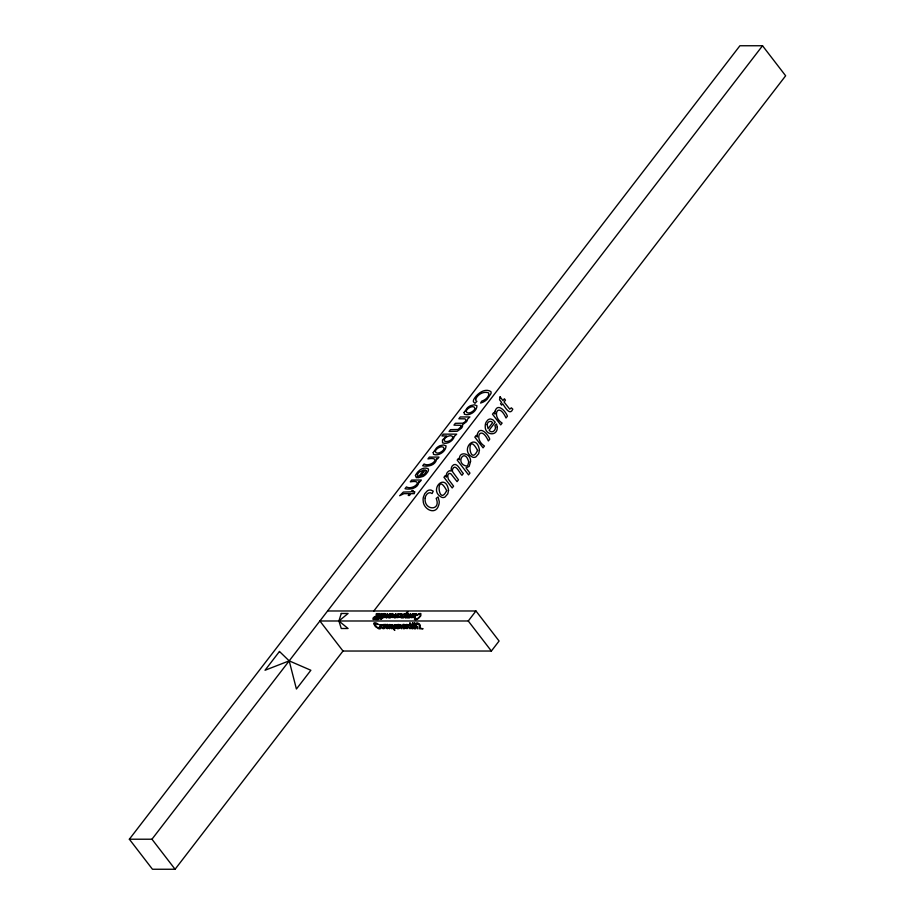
<?xml version="1.0" encoding="UTF-8"?>
<svg xmlns="http://www.w3.org/2000/svg" width="915" height="915" viewBox="0 0 915 915"><rect width="100%" height="100%" fill="white"/><g stroke="black" fill="none" stroke-linecap="round" stroke-linejoin="round"><path stroke-width="1.37" d="M343.182 650.794L175.085 869.25L152.473 869.25L129.358 839.215L739.915 45.75L762.527 45.75L785.642 75.785L373.663 611.174M129.358 839.215L151.959 839.215L762.527 45.75M468.263 620.988L475.96 610.98L499.087 641.015L491.378 651.034L342.999 651.034L319.884 620.988L468.263 620.988L491.378 651.034M327.593 610.98L475.96 610.98M151.959 839.215L175.085 869.25M468.72 461.938L467.908 465.037A3.5 2.688 -90 0 1 466.261 466.067C454.663 463.207 464.843 447.195 468.72 461.938M425.132 498.057C423.679 510.787 441.545 511.233 436.192 498.401L438.079 496.937L439.223 501.386A7.938 6.108 -90 0 1 438.56 505.549C435.46 515.694 423.302 509.197 423.199 500.985A8.407 6.474 -90 0 1 423.371 497.165L424.743 493.7L427.225 490.932A7.652 5.89 -90 0 1 431.205 490.166L433.241 491.161L432.109 493.54C428.918 490.897 425.395 494.855 425.132 498.057M390.625 624.762L389.596 624.499L394.8 630.412L393.198 628.331L395.269 628.594L394.571 626.603L392.329 624.682L390.625 624.762M446.669 490.577C438.045 508.363 435.22 469.121 446.669 490.577M477.561 450.443C468.926 468.228 466.101 428.986 477.561 450.443M379.885 624.876L381.955 627.976A2.539 1.144 37.6 0 0 383.328 628.731L385.043 628.296L383.396 625.666A2.642 1.19 37.6 0 0 382.012 624.728L379.885 624.876M394.388 624.876L396.458 627.976A2.539 1.144 37.6 0 0 397.831 628.731L399.546 628.296L397.888 625.666A2.642 1.19 37.6 0 0 396.515 624.728L394.388 624.876M426.527 470.882L424.469 474.233L420.637 475.914L425.235 469.933L426.527 470.882M497.245 427.099C497.829 436.924 484.493 435.368 485.236 426.127A6.428 4.941 -90 0 1 486.117 422.181L487.718 420.099A6.268 4.827 -90 0 1 490.68 418.99L492.819 419.722L495.255 422.227L489.113 430.21C491.95 434.545 497.245 429.352 494.878 425.601L496.502 423.954L497.245 427.099M447.629 475.96L448.373 479.243L453.577 486.162L452.182 487.969L443.958 477.275L445.205 475.651L446.36 477.15L446.257 475.857A5.318 4.095 -90 0 1 447.515 472.163L449.391 470.71L451.278 471.019L451.175 469.521A5.181 3.992 -90 0 1 452.376 465.838C456.928 460.622 460.828 471.534 463.345 473.478L461.949 475.285C459.948 473.81 455.613 462.864 452.628 469.04A3.305 2.551 -90 0 0 452.731 471.98L458.472 479.803L457.077 481.622L450.832 473.718L449.196 473.421A3.729 2.871 -90 0 0 447.629 475.96M419.459 625.334L419.562 628.777L423.096 628.777L419.939 628.079L420.191 625.174A2.505 1.132 37.6 0 0 419.493 624.144L417.64 622.955L416.073 623.092A2.196 0.995 37.6 0 0 416.039 623.813L417.171 624.625L416.863 624.133A1.441 0.652 37.6 0 1 416.943 623.527L418.715 624.064L419.459 625.334M470.539 461.503L469.155 466.41L465.952 467.862L469.955 473.078L468.56 474.885L457.18 460.085L458.449 458.438L459.513 459.822C458.266 450.157 471.419 453.28 470.539 461.503M407.038 627.793L406.054 628.182L404.281 626.821L407.164 626.821L405.254 624.979A2.505 1.132 37.6 0 0 403.938 624.43L403.195 624.43A2.573 1.155 37.6 0 0 402.703 624.991C402.28 628.754 410.023 629.257 407.038 627.793M392.81 614.491C392.558 616.882 388.36 614.308 388.52 617.408A2.505 1.132 -37.6 0 0 389.001 617.957L389.756 617.957A2.573 1.155 -37.6 0 0 391.105 617.396C396.469 614.445 391.323 611.78 390.591 614.994L392.81 614.491M487.112 424.629L488.05 428.62L492.636 422.65C490.875 419.951 487.238 421.826 487.112 424.629M415.296 618.277C416.588 620.999 423.039 614.114 419.081 614.285A2.23 1.006 -37.6 0 0 418.052 614.777L416.428 615.498L417.881 614.308A3.18 1.43 -37.6 0 1 419.287 613.645L419.733 613.553A5.078 2.299 -37.6 0 1 420.866 613.61L420.843 615.795L418.304 618.551A3.363 1.521 -37.6 0 1 417.011 619.272A4.06 1.83 -37.6 0 1 415.81 619.604L414.792 619.512A3.065 1.384 -37.6 0 1 414.404 618.632L415.501 617.728L415.296 618.277M433.23 452.548L433.504 454.343C438.697 456.505 446.097 451.381 446.062 445.868L443.535 444.942L439.909 445.719A6.359 2.871 -37.6 0 0 436.512 447.927L433.23 452.548M464.111 412.413L464.385 414.209C469.578 416.371 476.978 411.247 476.944 405.734L474.416 404.807L470.79 405.585A6.359 2.871 -37.6 0 0 467.393 407.793L464.111 412.413M404.933 617.442L405.528 617.991A2.07 0.938 -37.6 0 0 406.798 617.568L407.816 617.991A2.127 0.961 -37.6 0 0 409.097 617.579L409.646 617.899L412.94 613.622L409.085 617.202A1.487 0.675 -37.6 0 1 408.182 617.305L410.641 613.622L407.575 616.676A1.327 0.595 -37.6 0 1 406.592 617.293L405.86 616.939L408.353 613.622L404.933 617.442M448.567 490.28L447.79 493.837L445.045 497.017A6.359 4.895 -90 0 1 441.899 497.348C427.774 490.612 445.479 471.408 448.567 490.28M479.449 450.146L478.671 453.703L475.926 456.882A6.359 4.895 -90 0 1 472.781 457.214C458.655 450.477 476.36 431.274 479.449 450.146M454.32 436.421C453.154 441.019 447.115 444.701 442.551 442.837L442.471 439.978L446.623 435.952L441.922 435.952L443.318 434.145L456.676 434.145L454.32 436.421M391.231 625.208L393.381 628.056A1.418 0.641 37.6 0 0 394.537 628.045L392.958 625.597L391.231 625.208M477.356 434.27L477.264 437.027L476.086 435.506L474.839 437.141L483.063 447.835L484.458 446.028C473.398 438.971 480.627 423.817 488.358 440.961L489.754 439.143C488.141 434.362 479.94 425.223 477.356 434.27M495.015 411.315L494.924 414.083L493.745 412.562L492.499 414.198L500.722 424.892L502.118 423.073C491.058 416.016 498.286 400.873 506.018 418.006L507.413 416.199C505.801 411.418 497.6 402.28 495.015 411.315M373.663 618.323L374.601 618.872A1.441 0.652 -37.6 0 0 375.608 618.265L376.683 617.842L375.951 618.574A2.196 0.995 -37.6 0 1 374.795 619.306L373.034 619.432L373 618.243A2.505 1.132 -37.6 0 1 373.903 617.213L378.604 614.32L375.996 614.32L376.534 613.622L380.057 613.622L373.663 618.323M418.921 482.331C417.663 488.438 410.275 489.891 405.013 488.736L406.409 486.917C413.065 490.749 424.915 479.231 410.309 481.85L411.704 480.043L421.358 480.043L420.111 481.667L418.727 481.667L418.921 482.331M436.581 459.376C435.323 465.495 427.934 466.947 422.673 465.781L424.068 463.974C430.725 467.805 442.574 456.276 427.957 458.907L429.352 457.088L439.017 457.088L437.759 458.724L436.386 458.724L436.581 459.376M397.648 616.756C401.502 619.112 402.291 609.722 397.648 616.756M412.15 616.756C416.005 619.112 416.794 609.722 412.15 616.756M475.663 399.215L475.903 400.77L476.921 401.353L474.976 403.309L473.432 401.834A7.938 3.58 -37.6 0 1 473.867 399.317C476.749 393.885 484.973 387.525 490.875 391.62A8.407 3.797 -37.6 0 1 490.943 393.644L487.169 399.26A7.652 3.454 -37.6 0 1 482.891 402.234L480.615 403.058L481.69 401.136C485.041 400.13 489.09 397.19 488.85 393.359L488.221 392.729C483.269 391.094 477.573 394.571 475.663 399.215M374.647 623.755L376.66 627.084L379.519 628.113A2.23 1.006 37.6 0 0 379.782 627.61L379.45 626.706L380.686 628.09A3.18 1.43 37.6 0 1 380.285 628.742L379.988 628.845A5.078 2.299 37.6 0 1 378.764 628.777L375.425 626.592L373.732 623.847A3.363 1.521 37.6 0 1 373.903 623.126A4.06 1.83 37.6 0 1 374.601 622.783L375.745 622.875A3.065 1.384 37.6 0 1 377.506 623.755L378.353 624.488L374.647 623.755M452.753 437.141C452.902 441.19 442.025 443.958 444.679 438.651A3.5 1.578 -37.6 0 1 446.406 437.061C448.041 435.986 451.93 434.648 452.753 437.141M385.535 613.828L383.076 617.899L380.789 619.398L384.472 613.622L385.535 613.828M405.151 614.514C403.938 618.643 399.375 617.19 403.961 614.354A1.418 0.641 -37.6 0 1 405.116 614.342L405.151 614.514M384.209 627.862C379.439 628.536 381.269 621.594 384.209 627.862M398.711 627.862C393.942 628.536 395.76 621.594 398.711 627.862M500.093 396.847L499.544 399.741L501.58 402.383L500.551 403.721L501.637 405.128L502.667 403.801C504.68 406.351 509.769 416.485 512.789 409.177L511.359 407.838L509.712 409.154L504.051 401.994L505.457 400.175L504.371 398.757L502.964 400.587L500.093 396.847M415.444 475.48L416.348 477.767L418.006 475.892L417.354 474.771L418.738 472.426L423.965 469.841L417.823 477.813L423.016 476.463A6.268 2.837 -37.6 0 0 426.161 473.981L427.762 471.9A6.428 2.905 -37.6 0 0 428.46 469.349L428.186 468.743C423.233 466.204 417.446 471.008 415.444 475.48M414.667 491.847L414.266 493.654L410.892 493.654L409.485 495.473L408.216 495.473L409.611 493.654L403.961 493.654L399.638 495.736L403.343 492.064L411.007 491.847L412.025 490.52L413.294 490.52L412.276 491.847L414.667 491.847M435.254 451.198C435.815 455.498 443.283 451.827 444.095 448.716C443.581 444.404 436.055 448.076 435.254 451.198M466.135 411.064C466.696 415.364 474.164 411.693 474.976 408.582C474.462 404.27 466.936 407.941 466.135 411.064M385.226 616.882L386.805 616.893L390.156 613.622L386.862 617.899L386.267 617.899L386.736 617.293L384.266 617.488L387.663 613.622L385.226 616.882M393.519 616.882L395.097 616.893L398.437 613.622L395.154 617.899L394.559 617.899L395.028 617.293L392.558 617.488L395.955 613.622L393.519 616.882M401.033 616.916L401.239 617.922L403.435 617.899L407.999 611.975L407.335 611.975C406.409 614.686 402.074 613.084 401.033 616.916M385.021 625.185L387.331 628.777L383.385 624.499L384.426 624.808A2.127 0.961 37.6 0 1 385.066 624.396L386.736 624.819A2.07 0.938 37.6 0 1 387.354 624.396L389.092 625.197L391.917 628.777L387.377 625.105A1.327 0.595 37.6 0 0 387.342 625.711L389.63 628.777L385.764 625.082A1.487 0.675 37.6 0 0 385.021 625.185M389.401 616.641L390.27 617.316L391.837 616.172L389.401 616.641M341.272 613.485L338.893 620.988L341.272 628.502L348.066 628.502L338.893 620.988L348.066 613.485L341.272 613.485M403.561 625.185L403.858 626.226L406.008 626.226L403.561 625.185M401.937 614.423L399.741 617.19L396.87 617.671A2.642 1.19 -37.6 0 1 396.938 616.733L399.34 614.102L401.719 613.668A2.539 1.144 -37.6 0 1 401.937 614.423M416.439 614.423L414.243 617.19L411.373 617.671A2.642 1.19 -37.6 0 1 411.441 616.733L413.843 614.102L416.211 613.668A2.539 1.144 -37.6 0 1 416.439 614.423M399.054 624.579L397.888 624.499L401.834 628.777C396.527 623.664 402.211 624.43 403.664 628.777L404.316 628.777L401.411 625.151L399.054 624.579M407.347 624.579L406.18 624.499L410.126 628.777C404.819 623.664 410.503 624.43 411.956 628.777L412.608 628.777L409.703 625.151L407.347 624.579M461.023 426.71L458.106 429.478L450.477 429.65L449.082 431.457L457.328 431.24L461.515 428.151A5.181 2.345 -37.6 0 0 462.578 425.532L462.361 424.846L466.375 421.826A5.318 2.402 -37.6 0 0 467.485 419.162L469.898 416.954L460.245 416.954L458.85 418.773L464.969 418.841L465.998 420.008A3.729 1.681 -37.6 0 1 464.465 422.284L462.67 423.199L455.35 423.313L453.954 425.132L460.714 425.315A3.305 1.498 -37.6 0 1 461.023 426.71M409.943 623.001L409.966 624.499L410.881 625.059C413.672 629.497 417.206 630.767 411.521 625.059L412.185 625.059L409.943 623.001M279.464 651.48L265.018 670.26L289.197 660.87L310.871 670.26L296.414 689.029L289.197 660.87L279.464 651.48M377.54 617.293L376.065 619.627L378.261 617.899L379.405 617.899L377.758 619.627L381.052 617.899L381.521 617.293L380.526 617.293L384.128 613.519L380.8 615.235L381.887 613.519L377.54 617.293M380.228 615.829L378.833 617.293L379.977 617.293L381.372 615.829L380.228 615.829M412.608 622.76L413.077 624.499L411.979 624.499L413.431 625.094L414.026 627.152L415.65 628.88L415.193 627.152L416.325 627.152L417.881 628.88L416.885 627.152L418.006 627.152L416.531 626.558L415.948 624.499L414.312 622.76L414.769 624.499L413.626 624.499L412.608 622.76M415.124 625.094L413.98 625.094L414.838 626.558L415.982 626.558L415.124 625.094"/></g></svg>
